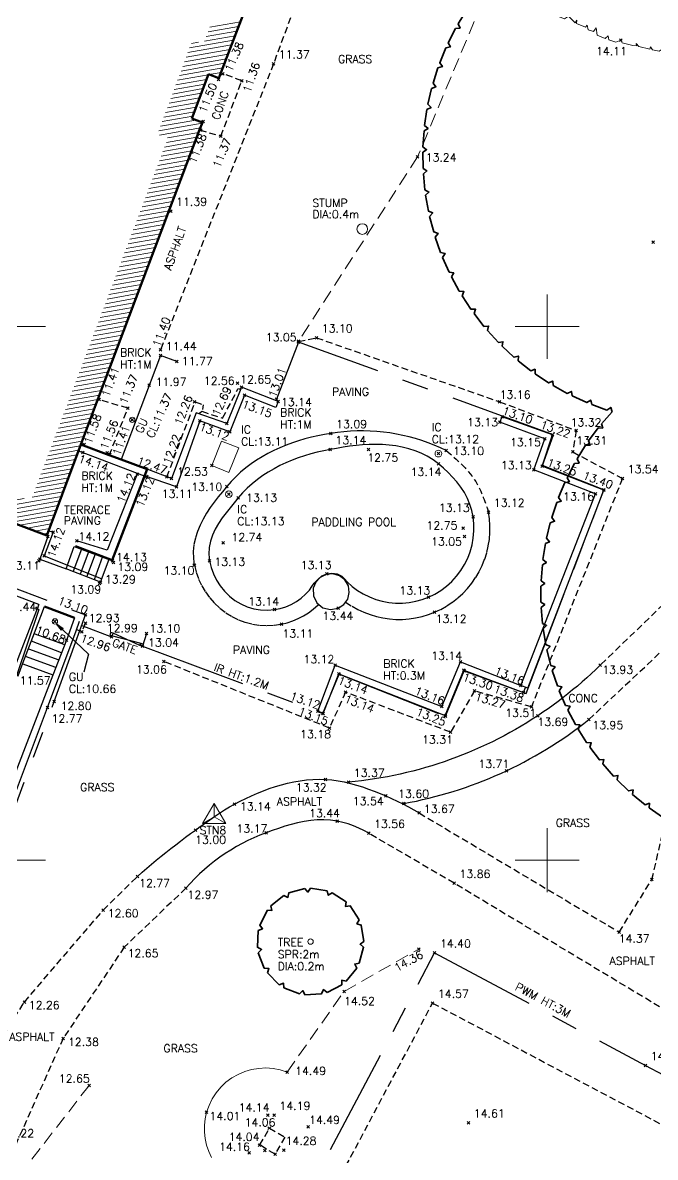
# Model space of a CAD drawing. Extents: x 521064 to 521635, y 174590 to 175241.
# Drawn here: x 521400.35 to 521424.05, y 174768.86 to 174811.39 of the extents above; entities that cross this region are included whole.
import ezdxf
from ezdxf.enums import TextEntityAlignment as Align

# ---------------------------------------------------------------- set-up
doc = ezdxf.new("R2010")
doc.units = 0
doc.header["$PDMODE"] = 3
doc.header["$PDSIZE"] = 0.05
for name, pattern in [('Centre', [7, 4, -1, 1, -1]), ('DASHED', [0.75, 0.5, -0.25]), ('HIDDEN', [0.375, 0.25, -0.125])]:
    doc.linetypes.add(name, pattern=pattern)
doc.layers.get('0').update_dxf_attribs({"linetype": 'CONTINUOUS', "lineweight": 18})
for name, color, linetype, lineweight in [('I031G_SURVEY-GRID', 7, 'CONTINUOUS', 18), ('I042T_SURVEY-STA', 1, 'CONTINUOUS', 13), ('I904G_HATCHING', 62, 'CONTINUOUS', 18), ('I910T_TXT-GEN-S', 7, 'CONTINUOUS', 13), ('I917G_BUILDING', 3, 'CONTINUOUS', 50), ('I923G_SURVEY-POINT', 7, 'CONTINUOUS', 18), ('I923T_SURVEY-LEVEL', 7, 'CONTINUOUS', 13), ('I941G_TREE', 72, 'CONTINUOUS', 18), ('I941G_TREE-VEG', 6, 'CONTINUOUS', 35), ('I941T_TREE-TXT', 82, 'CONTINUOUS', 13), ('I960G_COVER', 1, 'CONTINUOUS', 18), ('I960T_COVER-TXT', 1, 'CONTINUOUS', 13), ('I991G_SLOPE', 21, 'DASHED', 18), ('I995G_VEGETATION', 102, 'CONTINUOUS', 18)]:
    doc.layers.add(name, color=color, linetype=linetype, lineweight=lineweight)
for name, color, linetype in [('I240G_STAIR', 10, 'CONTINUOUS'), ('I280G_BLDG-FRAME', 7, 'HIDDEN'), ('I940G_SURFACE', 200, 'HIDDEN'), ('I971G_FENCE', 5, 'Centre'), ('I972G_WALL', 10, 'CONTINUOUS'), ('I973G_GATE', 20, 'CONTINUOUS')]:
    doc.layers.add(name, color=color, linetype=linetype)
doc.styles.add('MONOTXT', font='simplex.shx')
doc.styles.get("Standard").update_dxf_attribs({"font": 'simplex.shx'})
doc.dimstyles.get("Standard").update_dxf_attribs({"dimtxt": 0.18, "dimasz": 0.18, "dimexe": 0.18, "dimexo": 0.0625, "dimgap": 0.09, "dimtad": 0, "dimtih": 1, "dimtoh": 1, "dimdec": 4, "dimzin": 0, "dimdsep": 46, "dimtxsty": 'Standard', "dimcen": 0.09, "dimadec": 0, "dimazin": 0, "dimtfac": 1, "dimtdec": 4, "dimtofl": 0, "dimtmove": 0, "dimatfit": 3, "dimfxl": 1, "dimtolj": 1, "dimtzin": 0, "dimarcsym": 0})

# ---------------------------------------------------------------- blocks, each defined once
blk = doc.blocks.new('PT_STATION')
at = {"color": 0, "linetype": 'Continuous', "flags": 128}
for points in [[(0, 0.5), (-0.433, -0.25)], [(-0.433, -0.25), (0, 0), (0, 0.5)], [(0.433, -0.25), (0, 0.5)], [(0, 0), (0.433, -0.25)], [(-0.433, -0.25), (0.433, -0.25)]]:
    blk.add_lwpolyline(points, dxfattribs=at)
blk = doc.blocks.new('HER Vegitation')
at = {"color": 0, "linetype": 'ByBlock'}
blk.add_polyline3d([(0, 0, 0), (0.005, 0.0072, 0), (0.0165, 0.0097, 0), (0.0206, 0.0053, 0), (0.0225, 0.0112, 0), (0.0359, 0.0137, 0), (0.0437, 0.0047, 0), (0.044, 0.0119, 0), (0.0525, 0.014, 0), (0.0581, 0.0087, 0), (0.0587, 0.0131, 0), (0.0737, 0.0159, 0), (0.0762, 0.0112, 0), (0.0759, 0.0159, 0), (0.0906, 0.0128, 0), (0.094, 0.0197, 0), (0.1084, 0.0228, 0), (0.1159, 0.0175, 0), (0.1181, 0.0209, 0), (0.1293, 0.0237, 0), (0.134, 0.0206, 0), (0.1337, 0.0247, 0), (0.1518, 0.0287, 0), (0.1584, 0.0259, 0), (0.1559, 0.029, 0), (0.1618, 0.0315, 0), (0.1797, 0.035, 0), (0.1837, 0.0319, 0)], dxfattribs=at)

msp = doc.modelspace()

# ---------------------------------------------------------------- linework, layer by layer
at = {"layer": 'I031G_SURVEY-GRID'}
for p, q in [((521420, 174801.2), (521420, 174798.8)), ((521398.8, 174800), (521401.2, 174800)), ((521418.8, 174800), (521421.2, 174800)), ((521420, 174781.2), (521420, 174778.8)), ((521398.8, 174780), (521401.2, 174780)), ((521418.8, 174780), (521421.2, 174780))]:
    msp.add_line(p, q, dxfattribs=at)
at = {"layer": 'I240G_STAIR'}
for points in [[(521415.927, 174794.859, 13.145), (521415.724, 174795.009, 13.144), (521415.51, 174795.14, 13.144), (521415.286, 174795.253, 13.143), (521415.055, 174795.348, 13.143), (521414.817, 174795.426, 13.143), (521414.575, 174795.487, 13.142), (521414.33, 174795.533, 13.142), (521414.082, 174795.564, 13.141), (521413.833, 174795.582, 13.141), (521413.584, 174795.588, 13.14), (521413.336, 174795.583, 13.14), (521413.088, 174795.568, 13.14), (521412.842, 174795.545, 13.139), (521412.597, 174795.515, 13.139), (521412.354, 174795.479, 13.138), (521412.112, 174795.438, 13.138), (521411.871, 174795.395, 13.137), (521411.628, 174795.346, 13.137), (521411.387, 174795.291, 13.137), (521411.148, 174795.228, 13.137), (521410.91, 174795.158, 13.136), (521410.675, 174795.08, 13.136), (521410.442, 174794.993, 13.136), (521410.214, 174794.897, 13.136), (521409.989, 174794.791, 13.135), (521409.769, 174794.676, 13.135), (521409.554, 174794.551, 13.135), (521409.345, 174794.415, 13.135), (521409.144, 174794.269, 13.134), (521408.951, 174794.113, 13.134), (521408.766, 174793.946, 13.134), (521408.591, 174793.768, 13.134), (521408.427, 174793.581, 13.133), (521408.274, 174793.398, 13.133), (521408.12, 174793.214, 13.133), (521407.969, 174793.026, 13.133), (521407.823, 174792.831, 13.133), (521407.688, 174792.627, 13.133), (521407.566, 174792.414, 13.133), (521407.464, 174792.19, 13.132), (521407.387, 174791.957, 13.132), (521407.339, 174791.716, 13.132), (521407.325, 174791.47, 13.132), (521407.351, 174791.222, 13.132), (521407.411, 174790.972, 13.133), (521407.499, 174790.73, 13.134), (521407.612, 174790.499, 13.135), (521407.751, 174790.281, 13.135), (521407.914, 174790.08, 13.136), (521408.098, 174789.899, 13.137), (521408.303, 174789.741, 13.138), (521408.525, 174789.608, 13.139), (521408.762, 174789.503, 13.14), (521409.01, 174789.428, 13.141), (521409.266, 174789.384, 13.141), (521409.525, 174789.373, 13.142), (521409.784, 174789.394, 13.143), (521410, 174789.438, 13.142), (521410.21, 174789.503, 13.14), (521410.412, 174789.589, 13.139), (521410.605, 174789.695, 13.138), (521410.785, 174789.822, 13.136), (521410.951, 174789.967, 13.135), (521411.1, 174790.129, 13.133), (521411.187, 174790.255, 13.135), (521411.277, 174790.38, 13.137), (521411.41, 174790.527, 13.136), (521411.562, 174790.657, 13.134), (521411.743, 174790.741, 13.132), (521411.938, 174790.765, 13.13), (521412.133, 174790.737, 13.127), (521412.31, 174790.652, 13.125), (521412.413, 174790.548, 13.125), (521412.506, 174790.436, 13.124), (521412.694, 174790.266, 13.125), (521412.897, 174790.114, 13.125), (521413.113, 174789.981, 13.125), (521413.341, 174789.869, 13.125), (521413.577, 174789.778, 13.125), (521413.821, 174789.709, 13.126), (521414.071, 174789.663, 13.126), (521414.323, 174789.64, 13.126), (521414.576, 174789.639, 13.126), (521414.829, 174789.662, 13.126), (521415.078, 174789.707, 13.126), (521415.322, 174789.774, 13.127), (521415.559, 174789.863, 13.127), (521415.797, 174789.978, 13.127), (521416.023, 174790.115, 13.127), (521416.235, 174790.273, 13.127), (521416.431, 174790.45, 13.127), (521416.609, 174790.645, 13.127), (521416.768, 174790.855, 13.127), (521416.906, 174791.08, 13.127), (521417.023, 174791.317, 13.128), (521417.117, 174791.564, 13.128), (521417.188, 174791.818, 13.128), (521417.235, 174792.078, 13.128), (521417.257, 174792.341, 13.128), (521417.256, 174792.604, 13.128), (521417.229, 174792.867, 13.128), (521417.181, 174793.107, 13.13), (521417.108, 174793.34, 13.131), (521417.012, 174793.565, 13.133), (521416.898, 174793.78, 13.135), (521416.765, 174793.985, 13.136), (521416.619, 174794.18, 13.138), (521416.459, 174794.364, 13.14), (521416.29, 174794.538, 13.141), (521416.112, 174794.702, 13.143)], [(521411.24, 174790.197, 13.446), (521411.245, 174789.905, 13.445), (521411.374, 174789.643, 13.444), (521411.602, 174789.461, 13.443), (521411.885, 174789.392, 13.443), (521412.171, 174789.446, 13.442), (521412.382, 174789.584, 13.442), (521412.529, 174789.791, 13.441), (521412.589, 174790.037, 13.441), (521412.553, 174790.287, 13.441), (521412.423, 174790.507, 13.443), (521412.22, 174790.661, 13.444), (521411.974, 174790.729, 13.445), (521411.721, 174790.704, 13.447), (521411.502, 174790.598, 13.446), (521411.334, 174790.422, 13.446)]]:
    msp.add_polyline3d(points, close=True, dxfattribs=at)
for points in [[(521401.297, 174792.134, 14.125), (521400.991, 174791.281, 14.116), (521401.985, 174790.917, 14.116), (521402.278, 174791.762, 14.113), (521403.717, 174791.221, 14.083), (521404.946, 174794.399, 14.098)], [(521402.243, 174790.816, 13.925), (521402.572, 174791.677, 13.925)], [(521402.826, 174791.581, 13.759), (521402.499, 174790.717, 13.754)], [(521402.754, 174790.617, 13.599), (521403.08, 174791.485, 13.6)], [(521403.345, 174791.385, 13.438), (521403.03, 174790.509, 13.44)], [(521403.268, 174790.417, 13.286), (521403.594, 174791.291, 13.268)], [(521403.268, 174790.417, 13.286), (521401.985, 174790.917, 14.116)], [(521401.808, 174787.779, 11.041), (521400.675, 174788.208, 11.045)], [(521401.924, 174788.073, 10.886), (521400.786, 174788.488, 10.897)], [(521400.566, 174787.923, 11.185), (521401.703, 174787.51, 11.186)], [(521400.352, 174787.363, 11.575), (521401.48, 174786.948, 11.573)], [(521401.589, 174787.221, 11.341), (521400.455, 174787.633, 11.341)]]:
    msp.add_polyline3d(points, dxfattribs=at)
at = {"layer": 'I280G_BLDG-FRAME'}
msp.add_polyline3d([(521409.808, 174768.987, 14.052), (521409.229, 174769.323, 14.042), (521409.596, 174769.954, 14.06), (521410.175, 174769.618, 14.07)], close=True, dxfattribs=at)
at = {"layer": 'I904G_HATCHING', "linetype": 'Continuous'}
for p, q in [((521407.296, 174811.051), (521408.442, 174811.253)), ((521407.362, 174811.223), (521408.508, 174811.426)), ((521406.607, 174810.446), (521408.246, 174810.735)), ((521407.165, 174810.705), (521408.311, 174810.907)), ((521407.23, 174810.878), (521408.377, 174811.08)), ((521406.478, 174810.1), (521408.114, 174810.389)), ((521406.542, 174810.273), (521408.18, 174810.562)), ((521406.671, 174810.618), (521406.938, 174810.665)), ((521406.285, 174809.583), (521407.917, 174809.871)), ((521406.349, 174809.755), (521407.983, 174810.043)), ((521406.414, 174809.928), (521408.049, 174810.216)), ((521406.156, 174809.238), (521407.299, 174809.439)), ((521406.221, 174809.41), (521407.852, 174809.698)), ((521407.343, 174809.447), (521407.786, 174809.525)), ((521406.028, 174808.893), (521407.17, 174809.094)), ((521406.092, 174809.065), (521407.234, 174809.267)), ((521407.637, 174809.338), (521407.72, 174809.352)), ((521405.835, 174808.375), (521406.977, 174808.576)), ((521405.899, 174808.548), (521407.042, 174808.749)), ((521405.964, 174808.72), (521407.106, 174808.922)), ((521405.706, 174808.03), (521406.849, 174808.231)), ((521405.771, 174808.203), (521406.913, 174808.404)), ((521405.513, 174807.512), (521406.839, 174807.746)), ((521405.578, 174807.685), (521406.72, 174807.886)), ((521405.642, 174807.857), (521406.784, 174808.059)), ((521405.449, 174807.34), (521407.077, 174807.627)), ((521405.482, 174807.184), (521407.011, 174807.454)), ((521405.67, 174806.734), (521406.816, 174806.936)), ((521405.735, 174806.907), (521406.881, 174807.109)), ((521405.776, 174807.075), (521406.946, 174807.281)), ((521405.54, 174806.389), (521406.685, 174806.591)), ((521405.605, 174806.561), (521406.75, 174806.763)), ((521405.344, 174805.87), (521406.489, 174806.072)), ((521405.409, 174806.043), (521406.554, 174806.245)), ((521405.474, 174806.216), (521406.62, 174806.418)), ((521405.213, 174805.525), (521406.359, 174805.727)), ((521405.279, 174805.698), (521406.424, 174805.9)), ((521405.017, 174805.007), (521406.163, 174805.209)), ((521405.083, 174805.18), (521406.228, 174805.382)), ((521405.148, 174805.352), (521406.293, 174805.554)), ((521404.887, 174804.662), (521406.032, 174804.863)), ((521404.952, 174804.834), (521406.098, 174805.036)), ((521404.691, 174804.143), (521405.836, 174804.345)), ((521404.756, 174804.316), (521405.902, 174804.518)), ((521404.822, 174804.489), (521405.967, 174804.691)), ((521404.561, 174803.798), (521405.706, 174804)), ((521404.626, 174803.971), (521405.771, 174804.173)), ((521404.365, 174803.28), (521405.51, 174803.482)), ((521404.43, 174803.453), (521405.575, 174803.655)), ((521404.495, 174803.625), (521405.641, 174803.827)), ((521404.234, 174802.934), (521405.379, 174803.136)), ((521404.299, 174803.107), (521405.445, 174803.309)), ((521404.104, 174802.589), (521405.249, 174802.791)), ((521404.169, 174802.762), (521405.314, 174802.964)), ((521403.908, 174802.071), (521405.053, 174802.273)), ((521403.973, 174802.244), (521405.118, 174802.446)), ((521404.038, 174802.416), (521405.184, 174802.618)), ((521403.777, 174801.725), (521404.923, 174801.927)), ((521403.842, 174801.898), (521404.988, 174802.1)), ((521403.581, 174801.207), (521404.727, 174801.409)), ((521403.647, 174801.38), (521404.792, 174801.582)), ((521403.712, 174801.553), (521404.857, 174801.755)), ((521403.451, 174800.862), (521404.596, 174801.064)), ((521403.516, 174801.035), (521404.661, 174801.237)), ((521403.255, 174800.344), (521404.4, 174800.546)), ((521403.32, 174800.517), (521404.466, 174800.718)), ((521403.386, 174800.689), (521404.531, 174800.891)), ((521403.124, 174799.998), (521404.27, 174800.2)), ((521403.19, 174800.171), (521404.335, 174800.373)), ((521402.929, 174799.48), (521404.074, 174799.682)), ((521402.994, 174799.653), (521404.139, 174799.855)), ((521403.059, 174799.826), (521404.205, 174800.028)), ((521402.798, 174799.135), (521403.943, 174799.337)), ((521402.863, 174799.308), (521404.009, 174799.51)), ((521402.602, 174798.617), (521403.748, 174798.819)), ((521402.668, 174798.789), (521403.813, 174798.991)), ((521402.733, 174798.962), (521403.878, 174799.164)), ((521402.472, 174798.271), (521403.617, 174798.473)), ((521402.537, 174798.444), (521403.682, 174798.646)), ((521402.276, 174797.753), (521403.421, 174797.955)), ((521402.341, 174797.926), (521403.487, 174798.128)), ((521402.406, 174798.099), (521403.552, 174798.301)), ((521402.145, 174797.408), (521403.291, 174797.61)), ((521402.211, 174797.58), (521403.356, 174797.782)), ((521401.95, 174796.89), (521403.095, 174797.092)), ((521402.015, 174797.062), (521403.16, 174797.264)), ((521402.08, 174797.235), (521403.225, 174797.437)), ((521401.819, 174796.544), (521402.964, 174796.746)), ((521401.884, 174796.717), (521403.03, 174796.919)), ((521401.688, 174796.199), (521402.834, 174796.401)), ((521401.754, 174796.372), (521402.899, 174796.573)), ((521401.493, 174795.681), (521402.638, 174795.883)), ((521401.558, 174795.853), (521402.703, 174796.055)), ((521401.623, 174796.026), (521402.769, 174796.228)), ((521401.362, 174795.335), (521402.51, 174795.538)), ((521401.427, 174795.508), (521402.573, 174795.71)), ((521401.166, 174794.817), (521402.319, 174795.02)), ((521401.232, 174794.99), (521402.383, 174795.193)), ((521401.297, 174795.163), (521402.447, 174795.365)), ((521401.036, 174794.472), (521402.19, 174794.675)), ((521401.101, 174794.644), (521402.255, 174794.848)), ((521400.84, 174793.954), (521401.998, 174794.158)), ((521400.905, 174794.126), (521402.062, 174794.33)), ((521400.97, 174794.299), (521402.126, 174794.503)), ((521400.709, 174793.608), (521401.87, 174793.813)), ((521400.775, 174793.781), (521401.934, 174793.985)), ((521398.482, 174793.215), (521400.411, 174793.556)), ((521398.773, 174793.106), (521401.805, 174793.64)), ((521399.064, 174792.996), (521401.741, 174793.468)), ((521399.355, 174792.886), (521401.677, 174793.295)), ((521399.646, 174792.776), (521401.613, 174793.123)), ((521399.937, 174792.666), (521401.549, 174792.95)), ((521400.227, 174792.556), (521401.484, 174792.778)), ((521400.518, 174792.446), (521401.42, 174792.605)), ((521400.809, 174792.336), (521401.356, 174792.433)), ((521401.1, 174792.226), (521401.292, 174792.26))]:
    msp.add_line(p, q, dxfattribs=at)
at = {"layer": 'I917G_BUILDING'}
for p, q in [((521407.78, 174809.509, 11.38), (521411.332, 174818.857, 11.38)), ((521406.688, 174807.802, 11.5), (521407.307, 174809.461, 11.5)), ((521407.705, 174809.312, 11.5), (521407.307, 174809.461, 11.5)), ((521407.705, 174809.312, 11.5), (521407.78, 174809.509, 11.38)), ((521407.087, 174807.654, 11.5), (521406.688, 174807.802, 11.5)), ((521403.168, 174797.281, 11.41), (521406.981, 174807.373, 11.385)), ((521406.981, 174807.373, 11.385), (521407.087, 174807.654, 11.5)), ((521402.525, 174795.58, 11.58), (521403.168, 174797.281, 11.41)), ((521401.257, 174792.167, 13.1), (521392.26, 174795.566, 13.1)), ((521402.44, 174795.345, 14.14), (521402.525, 174795.58, 11.58)), ((521402.44, 174795.345, 14.14), (521401.257, 174792.167, 13.11)), ((521405.01, 174794.654, 13.122), (521403.703, 174791.25, 13.09)), ((521403.703, 174791.25, 13.09), (521402.331, 174791.767, 13.09))]:
    msp.add_line(p, q, dxfattribs=at)
for points in [[(521403.597, 174795.18, 11.56), (521402.525, 174795.58, 11.58)], [(521404.035, 174795.017, 11.41), (521403.597, 174795.18, 11.41)], [(521405.01, 174794.654, 12.258), (521404.035, 174795.017, 11.97)], [(521401.174, 174789.507, 10.691), (521402.296, 174789.082, 10.67)]]:
    msp.add_polyline3d(points, dxfattribs=at)
at = {"layer": 'I923G_SURVEY-POINT'}
for p in [(521422.764, 174810.739, 14.115), (521409.748, 174809.853, 11.375), (521407.85, 174809.483, 11.379), (521407.684, 174809.262, 11.499), (521408.564, 174809.219, 11.364), (521407.119, 174807.689, 11.5), (521407.023, 174807.361, 11.384), (521407.78, 174807.141, 11.365), (521415.148, 174806.37, 13.239), (521405.902, 174804.333, 11.395), (521423.976, 174803.172, 14.056), (521410.683, 174799.422, 13.052), (521410.684, 174799.448, 13.043), (521410.688, 174799.46, 13.043), (521411.357, 174799.583, 13.097), (521405.514, 174799.134, 11.397), (521405.514, 174798.915, 11.443), (521406.127, 174798.689, 11.775), (521405.089, 174797.804, 11.966), (521408.399, 174797.88, 12.561), (521408.546, 174797.736, 12.651), (521403.221, 174797.265, 11.414), (521406.79, 174797.187, 12.256), (521408.657, 174797.436, 13.149), (521409.856, 174797.28, 13.007), (521409.924, 174797.191, 13.143), (521418.218, 174797.184, 13.159), (521404.289, 174796.942, 11.37), (521418.314, 174796.623, 13.105), (521404.455, 174796.508, 11.371), (521406.993, 174796.474, 13.12), (521408.002, 174796.366, 12.694), (521418.23, 174796.417, 13.128), (521408.115, 174796.064, 13.116), (521411.896, 174795.999, 13.089), (521419.912, 174795.792, 13.146), (521420.204, 174795.941, 13.224), (521421.091, 174796.104, 13.317), (521402.66, 174795.582, 11.579), (521411.871, 174795.395, 13.137), (521413.313, 174795.392, 12.746), (521416.223, 174795.357, 13.096), (521402.603, 174795.286, 14.138), (521403.518, 174795.275, 11.558), (521403.61, 174795.212, 11.406), (521415.924, 174795.24, 13.122), (521420.961, 174795.305, 13.305), (521407.435, 174794.792, 13.114), (521415.927, 174794.859, 13.145), (521419.508, 174794.631, 13.13), (521419.815, 174794.768, 13.252), (521404.645, 174794.465, 14.117), (521405.003, 174794.383, 13.116), (521405.751, 174794.367, 12.472), (521405.932, 174794.31, 12.525), (521422.821, 174794.309, 13.538), (521406.112, 174793.999, 13.108), (521407.995, 174794.008, 13.103), (521408.074, 174793.72, 13.128), (521421.814, 174793.736, 13.161), (521422.126, 174793.877, 13.402), (521422.127, 174793.878, 13.402), (521408.427, 174793.581, 13.133), (521417.229, 174792.867, 13.128), (521417.802, 174793.051, 13.124), (521416.857, 174792.444, 12.754), (521401.297, 174792.134, 14.125), (521401.49, 174792.297, 14.106), (521402.376, 174791.978, 14.117), (521416.908, 174792.135, 13.048), (521407.859, 174791.896, 12.744), (521400.956, 174791.223, 13.108), (521400.991, 174791.281, 14.116), (521401.152, 174791.405, 14.121), (521403.717, 174791.221, 14.125), (521403.755, 174791.16, 13.093), (521407.351, 174791.222, 13.132), (521406.782, 174791.056, 13.095), (521411.743, 174790.741, 13.132), (521403.228, 174790.368, 13.086), (521403.268, 174790.417, 13.286), (521415.559, 174789.863, 13.127), (521400.899, 174789.442, 11.439), (521409.784, 174789.394, 13.143), (521412.171, 174789.446, 13.442), (521402.706, 174789.195, 13.095), (521415.784, 174789.296, 13.116), (521401.561, 174788.95, 10.659), (521402.57, 174788.56, 12.96), (521402.706, 174788.887, 12.933), (521410.044, 174788.846, 13.111), (521401.994, 174788.249, 10.683), (521403.68, 174788.375, 12.989), (521404.987, 174788.503, 13.097), (521404.842, 174788.027, 13.043), (521405.639, 174787.45, 13.061), (521412.057, 174787.31, 13.119), (521416.757, 174787.436, 13.136), (521421.989, 174787.312, 13.933), (521412.2, 174786.985, 13.137), (521412.211, 174786.973, 13.137), (521416.884, 174787.126, 13.305), (521416.891, 174787.102, 13.322), (521419.017, 174786.548, 13.157), (521412.446, 174786.303, 13.143), (521417.279, 174786.348, 13.274), (521419.114, 174786.281, 13.383), (521401.279, 174785.725, 12.769), (521401.529, 174785.953, 12.8), (521411.404, 174785.588, 13.122), (521416.051, 174785.756, 13.156), (521419.413, 174785.749, 13.505), (521411.591, 174785.498, 13.147), (521411.607, 174785.498, 13.125), (521416.179, 174785.427, 13.247), (521416.187, 174785.405, 13.285), (521419.649, 174785.416, 13.689), (521421.563, 174785.273, 13.951), (521411.844, 174784.955, 13.185), (521416.377, 174784.798, 13.307), (521411.697, 174783.03, 13.322), (521418.479, 174783.356, 13.714), (521412.559, 174782.926, 13.375), (521413.96, 174782.41, 13.539), (521408.29, 174782.106, 13.135), (521414.636, 174782.126, 13.6), (521415.203, 174781.773, 13.666), (521412.136, 174781.466, 13.438), (521406.828, 174781.132, 13.002), (521409.472, 174781.027, 13.168), (521413.316, 174781.013, 13.556), (521404.655, 174779.394, 12.77), (521423.928, 174779.276, 14.401), (521406.468, 174778.95, 12.966), (521416.517, 174779.138, 13.859), (521403.363, 174778.127, 12.595), (521422.698, 174777.307, 14.368), (521404.154, 174776.739, 12.648), (521415.191, 174776.672, 14.357), (521415.785, 174776.525, 14.402), (521412.393, 174775.083, 14.519), (521400.416, 174774.685, 12.262), (521415.708, 174774.645, 14.568), (521401.865, 174773.321, 12.378), (521410.258, 174772.057, 14.488), (521423.68, 174772.308, 14.525), (521402.842, 174771.558, 12.65), (521407.243, 174770.557, 14.012), (521409.531, 174770.447, 14.137), (521409.775, 174770.443, 14.19), (521409.592, 174769.956, 14.06), (521411.047, 174770.006, 14.487), (521417.056, 174770.157, 14.605), (521408.832, 174769.032, 14.161), (521409.229, 174769.323, 14.042), (521409.423, 174769.116, 14.052), (521409.808, 174768.987, 14.052), (521410.133, 174769.133, 14.278)]:
    msp.add_point(p, dxfattribs=at)
at = {"layer": 'I940G_SURFACE'}
for points in [[(521412.842, 174818.269, 11.376), (521409.748, 174809.853, 11.375), (521405.514, 174799.134, 11.397)], [(521406.981, 174807.373, 11.385), (521407.78, 174807.141, 11.365), (521408.564, 174809.219, 11.364), (521407.78, 174809.509, 11.381)], [(521410.684, 174799.448, 13.043), (521411.357, 174799.583, 13.097), (521418.218, 174797.184, 13.159), (521421.091, 174796.104, 13.317), (521420.961, 174795.305, 13.305), (521422.821, 174794.309, 13.538), (521419.413, 174785.749, 13.505), (521417.279, 174786.348, 13.274), (521416.377, 174784.798, 13.307), (521412.446, 174786.303, 13.143), (521411.844, 174784.955, 13.185), (521405.639, 174787.45, 13.061)], [(521406.976, 174796.761, 12.651), (521407.057, 174796.829, 12.612), (521407.842, 174796.57, 12.637), (521408.428, 174797.682, 12.644), (521408.497, 174797.662, 12.647)], [(521403.597, 174795.18, 11.407), (521404.289, 174796.942, 11.37), (521403.168, 174797.281, 11.416)], [(521405.751, 174794.367, 12.472), (521406.815, 174797.186, 12.526), (521407.11, 174797.071, 12.549), (521407.089, 174796.891, 12.567)], [(521416.223, 174795.357, 13.096), (521415.999, 174795.462, 13.095), (521415.773, 174795.56, 13.095), (521415.542, 174795.649, 13.094), (521415.309, 174795.731, 13.094), (521415.074, 174795.804, 13.094), (521414.835, 174795.869, 13.093), (521414.595, 174795.926, 13.093), (521414.353, 174795.975, 13.093), (521414.11, 174796.016, 13.092), (521413.865, 174796.048, 13.092), (521413.619, 174796.071, 13.092), (521413.373, 174796.086, 13.091), (521413.126, 174796.093, 13.091), (521412.879, 174796.091, 13.09), (521412.632, 174796.081, 13.09), (521412.386, 174796.062, 13.09), (521412.141, 174796.035, 13.089), (521411.896, 174795.999, 13.089), (521411.653, 174795.956, 13.09), (521411.41, 174795.908, 13.09), (521411.168, 174795.852, 13.091), (521410.928, 174795.79, 13.092), (521410.69, 174795.72, 13.093), (521410.454, 174795.643, 13.093), (521410.221, 174795.557, 13.094), (521409.99, 174795.463, 13.095), (521409.764, 174795.36, 13.096), (521409.541, 174795.248, 13.096), (521409.324, 174795.127, 13.097), (521409.112, 174794.996, 13.098), (521408.906, 174794.856, 13.099), (521408.707, 174794.706, 13.099), (521408.516, 174794.546, 13.1), (521408.333, 174794.376, 13.101), (521408.159, 174794.197, 13.102), (521407.995, 174794.008, 13.103), (521407.837, 174793.815, 13.102), (521407.681, 174793.62, 13.101), (521407.527, 174793.421, 13.101), (521407.379, 174793.216, 13.1), (521407.239, 174793.004, 13.1), (521407.111, 174792.784, 13.099), (521406.996, 174792.555, 13.099), (521406.898, 174792.319, 13.098), (521406.821, 174792.074, 13.097), (521406.768, 174791.824, 13.097), (521406.742, 174791.569, 13.096), (521406.746, 174791.312, 13.096), (521406.782, 174791.056, 13.095), (521406.851, 174790.792, 13.096), (521406.943, 174790.536, 13.097), (521407.06, 174790.289, 13.098), (521407.199, 174790.055, 13.099), (521407.36, 174789.834, 13.1), (521407.541, 174789.63, 13.101), (521407.741, 174789.445, 13.102), (521407.958, 174789.279, 13.103), (521408.191, 174789.135, 13.104), (521408.436, 174789.015, 13.105), (521408.692, 174788.92, 13.106), (521408.957, 174788.851, 13.107), (521409.227, 174788.808, 13.108), (521409.5, 174788.793, 13.109), (521409.774, 174788.806, 13.11), (521410.044, 174788.846, 13.111), (521410.26, 174788.899, 13.113), (521410.47, 174788.969, 13.116), (521410.674, 174789.055, 13.118), (521410.871, 174789.158, 13.121), (521411.058, 174789.276, 13.123), (521411.236, 174789.409, 13.126), (521411.441, 174789.589, 13.129)], [(521412.449, 174789.678, 13.129), (521412.693, 174789.517, 13.128), (521412.91, 174789.397, 13.127), (521413.134, 174789.293, 13.126), (521413.365, 174789.205, 13.125), (521413.602, 174789.134, 13.124), (521413.844, 174789.081, 13.123), (521414.089, 174789.046, 13.122), (521414.336, 174789.028, 13.121), (521414.583, 174789.028, 13.12), (521414.83, 174789.046, 13.119), (521415.074, 174789.083, 13.118), (521415.316, 174789.136, 13.118), (521415.553, 174789.208, 13.117), (521415.784, 174789.296, 13.116), (521416.015, 174789.404, 13.116), (521416.238, 174789.53, 13.117), (521416.451, 174789.672, 13.117), (521416.652, 174789.83, 13.117), (521416.842, 174790.002, 13.118), (521417.017, 174790.188, 13.118), (521417.178, 174790.387, 13.119), (521417.324, 174790.597, 13.119), (521417.454, 174790.818, 13.12), (521417.566, 174791.048, 13.12), (521417.661, 174791.285, 13.121), (521417.738, 174791.529, 13.121), (521417.796, 174791.779, 13.122), (521417.836, 174792.031, 13.122), (521417.856, 174792.286, 13.122), (521417.857, 174792.542, 13.123), (521417.839, 174792.797, 13.123), (521417.802, 174793.051, 13.124)], [(521426.789, 174791.937, 14.161), (521421.989, 174787.312, 13.933), (521421.822, 174787.151, 13.914), (521421.653, 174786.991, 13.896), (521421.482, 174786.835, 13.877), (521421.309, 174786.681, 13.858), (521421.133, 174786.529, 13.839), (521420.955, 174786.381, 13.82), (521420.775, 174786.234, 13.802), (521420.592, 174786.091, 13.783), (521420.408, 174785.951, 13.764), (521420.221, 174785.813, 13.745), (521420.033, 174785.678, 13.727), (521419.842, 174785.546, 13.708), (521419.649, 174785.416, 13.689), (521419.444, 174785.283, 13.679), (521419.236, 174785.153, 13.669), (521419.027, 174785.026, 13.659), (521418.815, 174784.903, 13.648), (521418.602, 174784.783, 13.638), (521418.387, 174784.666, 13.628), (521418.169, 174784.553, 13.618), (521417.951, 174784.443, 13.608), (521417.73, 174784.337, 13.598), (521417.508, 174784.234, 13.588), (521417.284, 174784.135, 13.578), (521417.058, 174784.04, 13.567), (521416.831, 174783.948, 13.557), (521416.603, 174783.859, 13.547), (521416.373, 174783.774, 13.537), (521416.142, 174783.693, 13.527), (521415.91, 174783.616, 13.517), (521415.677, 174783.542, 13.507), (521415.442, 174783.472, 13.496), (521415.206, 174783.405, 13.486), (521414.97, 174783.343, 13.476), (521414.732, 174783.284, 13.466), (521414.493, 174783.229, 13.456), (521414.254, 174783.178, 13.446), (521414.014, 174783.13, 13.436), (521413.773, 174783.086, 13.426), (521413.531, 174783.047, 13.415), (521413.289, 174783.01, 13.405), (521413.046, 174782.978, 13.395), (521412.803, 174782.95, 13.385), (521412.559, 174782.926, 13.375)], [(521414.636, 174782.126, 13.6), (521414.87, 174782.171, 13.607), (521415.103, 174782.219, 13.613), (521415.336, 174782.27, 13.62), (521415.567, 174782.325, 13.627), (521415.798, 174782.384, 13.633), (521416.028, 174782.446, 13.64), (521416.257, 174782.512, 13.647), (521416.484, 174782.581, 13.654), (521416.711, 174782.653, 13.66), (521416.937, 174782.729, 13.667), (521417.161, 174782.809, 13.674), (521417.384, 174782.891, 13.68), (521417.606, 174782.978, 13.687), (521417.826, 174783.067, 13.694), (521418.046, 174783.16, 13.701), (521418.263, 174783.256, 13.707), (521418.479, 174783.356, 13.714), (521418.698, 174783.461, 13.73), (521418.915, 174783.569, 13.746), (521419.131, 174783.681, 13.761), (521419.344, 174783.796, 13.777), (521419.556, 174783.914, 13.793), (521419.766, 174784.036, 13.809), (521419.974, 174784.161, 13.825), (521420.18, 174784.289, 13.84), (521420.384, 174784.42, 13.856), (521420.586, 174784.554, 13.872), (521420.786, 174784.692, 13.888), (521420.984, 174784.833, 13.903), (521421.179, 174784.976, 13.919), (521421.372, 174785.123, 13.935), (521421.563, 174785.273, 13.951), (521426.28, 174789.709, 14.224)], [(521402.706, 174788.887, 12.933), (521402.57, 174788.56, 12.96), (521402.352, 174788.644, 12.907)], [(521403.363, 174778.127, 12.595), (521404.655, 174779.394, 12.77), (521404.829, 174779.548, 12.789), (521405.004, 174779.7, 12.808), (521405.18, 174779.85, 12.828), (521405.358, 174779.999, 12.847), (521405.538, 174780.147, 12.866), (521405.718, 174780.292, 12.886), (521405.9, 174780.436, 12.905), (521406.083, 174780.579, 12.924), (521406.267, 174780.72, 12.944), (521406.453, 174780.859, 12.963), (521406.64, 174780.996, 12.982), (521406.828, 174781.132, 13.002), (521407.006, 174781.261, 13.018), (521407.184, 174781.39, 13.035), (521407.362, 174781.518, 13.052), (521407.542, 174781.645, 13.068), (521407.724, 174781.768, 13.085), (521407.908, 174781.887, 13.102), (521408.097, 174782, 13.118), (521408.29, 174782.106, 13.135), (521408.501, 174782.214, 13.148), (521408.714, 174782.318, 13.16), (521408.93, 174782.419, 13.173), (521409.148, 174782.514, 13.185), (521409.368, 174782.603, 13.197), (521409.591, 174782.687, 13.21), (521409.817, 174782.763, 13.222), (521410.046, 174782.831, 13.235), (521410.276, 174782.891, 13.247), (521410.509, 174782.942, 13.26), (521410.745, 174782.982, 13.272), (521410.981, 174783.012, 13.285), (521411.219, 174783.031, 13.297), (521411.458, 174783.037, 13.31), (521411.697, 174783.03, 13.322), (521411.933, 174783.01, 13.344), (521412.166, 174782.977, 13.366), (521412.398, 174782.934, 13.387), (521412.628, 174782.88, 13.409), (521412.855, 174782.817, 13.431), (521413.08, 174782.746, 13.453), (521413.303, 174782.669, 13.474), (521413.524, 174782.586, 13.496), (521413.743, 174782.5, 13.518), (521413.96, 174782.41, 13.539), (521414.174, 174782.317, 13.561), (521414.385, 174782.219, 13.582), (521414.594, 174782.115, 13.603), (521414.8, 174782.007, 13.624), (521415.003, 174781.892, 13.645), (521415.203, 174781.773, 13.666), (521422.698, 174777.307, 14.368), (521423.928, 174779.276, 14.401), (521425.564, 174786.342, 14.326)], [(521424.537, 174774.308, 14.596), (521416.517, 174779.138, 13.859), (521413.316, 174781.013, 13.556), (521413.131, 174781.115, 13.536), (521412.94, 174781.207, 13.516), (521412.745, 174781.289, 13.497), (521412.545, 174781.359, 13.477), (521412.342, 174781.418, 13.458), (521412.136, 174781.466, 13.438), (521411.888, 174781.504, 13.414), (521411.639, 174781.52, 13.389), (521411.39, 174781.515, 13.365), (521411.142, 174781.493, 13.34), (521410.896, 174781.455, 13.315), (521410.652, 174781.404, 13.291), (521410.411, 174781.342, 13.266), (521410.173, 174781.271, 13.242), (521409.937, 174781.193, 13.217), (521409.704, 174781.111, 13.192), (521409.472, 174781.027, 13.168), (521409.242, 174780.939, 13.154), (521409.015, 174780.843, 13.141), (521408.792, 174780.739, 13.127), (521408.573, 174780.628, 13.114), (521408.357, 174780.509, 13.1), (521408.146, 174780.383, 13.087), (521407.939, 174780.25, 13.073), (521407.736, 174780.11, 13.06), (521407.538, 174779.963, 13.047), (521407.346, 174779.81, 13.033), (521407.159, 174779.65, 13.02), (521406.977, 174779.484, 13.006), (521406.801, 174779.312, 12.993), (521406.631, 174779.133, 12.979), (521406.468, 174778.95, 12.966), (521404.154, 174776.739, 12.648)], [(521396.656, 174773.386, 12.059), (521398.393, 174772.687, 12.066), (521398.791, 174772.561, 12.089), (521399.127, 174772.692, 12.119), (521399.242, 174772.821, 12.133), (521400.416, 174774.685, 12.262), (521403.363, 174778.127, 12.595)], [(521404.154, 174776.739, 12.648), (521401.865, 174773.321, 12.378), (521399.911, 174768.939, 12.291), (521393.101, 174771.471, 12.101), (521385.692, 174774.273, 12.061), (521386.815, 174777.171, 12.054)], [(521423.953, 174659.132, 15.025), (521396.765, 174673.552, 14.884), (521369.735, 174687.919, 14.814), (521377.616, 174702.759, 14.769), (521383.864, 174714.576, 14.739), (521393.082, 174731.956, 14.683), (521402.219, 174749.18, 14.639), (521411.054, 174765.89, 14.584), (521415.708, 174774.645, 14.568), (521442.819, 174760.27, 14.654), (521469.976, 174745.87, 14.741), (521460.628, 174728.363, 14.807), (521451.785, 174711.587, 14.822), (521443.124, 174695.229, 14.881), (521434.393, 174678.824, 14.953)]]:
    msp.add_polyline3d(points, dxfattribs=at)
msp.add_spline([(521416.223, 174795.357, 13.096), (521417.282, 174794.26, 13.11), (521417.802, 174793.051, 13.124)], degree=3, dxfattribs=at)
at = {"layer": 'I941G_TREE'}
for centre, radius in [((521413.076, 174803.66), 0.2), ((521411.136, 174776.95), 0.1)]:
    msp.add_circle(centre, radius, dxfattribs=at)
at = {"layer": 'I941G_TREE-VEG'}
for points in [[(521416.981, 174811.866), (521416.664, 174811.35), (521416.737, 174811.194), (521416.566, 174811.174)], [(521416.566, 174811.174), (521416.292, 174810.634), (521416.377, 174810.485), (521416.208, 174810.451)], [(521416.208, 174810.451), (521415.978, 174809.891), (521416.075, 174809.748), (521415.909, 174809.701)], [(521415.909, 174809.701), (521415.726, 174809.124), (521415.834, 174808.99), (521415.672, 174808.93)], [(521415.672, 174808.93), (521415.536, 174808.34), (521415.654, 174808.215), (521415.498, 174808.142)], [(521415.498, 174808.142), (521415.41, 174807.543), (521415.538, 174807.428), (521415.389, 174807.342)], [(521415.389, 174807.342), (521415.349, 174806.739), (521415.486, 174806.634), (521415.343, 174806.537)], [(521415.343, 174806.537), (521415.352, 174805.932), (521415.497, 174805.839), (521415.363, 174805.73)], [(521415.363, 174805.73), (521415.421, 174805.128), (521415.573, 174805.047), (521415.448, 174804.928)], [(521415.448, 174804.928), (521415.555, 174804.332), (521415.712, 174804.263), (521415.598, 174804.135)], [(521415.598, 174804.135), (521415.752, 174803.549), (521415.915, 174803.494), (521415.811, 174803.356)], [(521415.811, 174803.356), (521416.011, 174802.785), (521416.178, 174802.743), (521416.086, 174802.598)], [(521416.086, 174802.598), (521416.331, 174802.045), (521416.501, 174802.016), (521416.421, 174801.864)], [(521416.421, 174801.864), (521416.71, 174801.332), (521416.882, 174801.317), (521416.814, 174801.159)], [(521416.814, 174801.159), (521417.146, 174800.653), (521417.318, 174800.652), (521417.263, 174800.489)], [(521417.263, 174800.489), (521417.634, 174800.011), (521417.806, 174800.023), (521417.764, 174799.856)], [(521417.764, 174799.856), (521418.173, 174799.41), (521418.343, 174799.437), (521418.315, 174799.267)], [(521418.315, 174799.267), (521418.758, 174798.855), (521418.926, 174798.895), (521418.911, 174798.723)], [(521418.911, 174798.723), (521419.387, 174798.348), (521419.55, 174798.402), (521419.55, 174798.23)], [(521419.55, 174798.23), (521420.054, 174797.894), (521420.212, 174797.961), (521420.226, 174797.789)], [(521420.226, 174797.789), (521420.755, 174797.495), (521420.908, 174797.575), (521420.935, 174797.405)], [(521420.935, 174797.405), (521421.486, 174797.154), (521421.632, 174797.246), (521421.673, 174797.079)], [(521421.673, 174797.079), (521422.243, 174796.874), (521422.381, 174796.976), (521422.435, 174796.813)], [(521422.435, 174796.813), (521422.04, 174796.36), (521422.086, 174796.195), (521421.914, 174796.204)], [(521421.914, 174796.204), (521421.556, 174795.721), (521421.615, 174795.56), (521421.443, 174795.556)], [(521421.443, 174795.556), (521421.125, 174795.046), (521421.197, 174794.889), (521421.026, 174794.871)], [(521421.026, 174794.871), (521420.749, 174794.338), (521420.833, 174794.188), (521420.665, 174794.156)], [(521420.665, 174794.156), (521420.432, 174793.602), (521420.527, 174793.459), (521420.362, 174793.414)], [(521420.362, 174793.414), (521420.174, 174792.843), (521420.281, 174792.708), (521420.119, 174792.65)], [(521420.119, 174792.65), (521419.978, 174792.066), (521420.095, 174791.94), (521419.939, 174791.869)], [(521419.939, 174791.869), (521419.845, 174791.275), (521419.972, 174791.159), (521419.822, 174791.076)], [(521419.822, 174791.076), (521419.775, 174790.477), (521419.911, 174790.372), (521419.768, 174790.277)], [(521419.768, 174790.277), (521419.77, 174789.675), (521419.914, 174789.581), (521419.779, 174789.475)], [(521419.779, 174789.475), (521419.829, 174788.876), (521419.98, 174788.794), (521419.854, 174788.677)], [(521419.854, 174788.677), (521419.952, 174788.084), (521420.109, 174788.014), (521419.992, 174787.888)], [(521419.992, 174787.888), (521420.138, 174787.304), (521420.3, 174787.247), (521420.194, 174787.112)], [(521420.194, 174787.112), (521420.385, 174786.542), (521420.551, 174786.498), (521420.457, 174786.355)], [(521420.457, 174786.355), (521420.693, 174785.802), (521420.862, 174785.772), (521420.779, 174785.621)], [(521420.779, 174785.621), (521421.059, 174785.089), (521421.23, 174785.072), (521421.159, 174784.916)], [(521421.159, 174784.916), (521421.481, 174784.408), (521421.653, 174784.405), (521421.595, 174784.243)], [(521421.595, 174784.243), (521421.956, 174783.762), (521422.128, 174783.773), (521422.083, 174783.607)], [(521422.083, 174783.607), (521422.482, 174783.157), (521422.652, 174783.181), (521422.621, 174783.013)], [(521422.621, 174783.013), (521423.054, 174782.596), (521423.222, 174782.634), (521423.204, 174782.463)], [(521423.204, 174782.463), (521423.669, 174782.082), (521423.833, 174782.133), (521423.829, 174781.962)], [(521423.829, 174781.962), (521424.324, 174781.62), (521424.483, 174781.684), (521424.493, 174781.512)], [(521410.927, 174778.939), (521410.322, 174778.777), (521410.291, 174778.607), (521410.136, 174778.682)], [(521411.754, 174778.852), (521411.136, 174778.95), (521411.038, 174778.807), (521410.927, 174778.939)], [(521412.474, 174778.436), (521411.949, 174778.777), (521411.802, 174778.686), (521411.754, 174778.852)], [(521410.136, 174778.682), (521409.649, 174778.288), (521409.69, 174778.12), (521409.518, 174778.125)], [(521412.963, 174777.763), (521412.622, 174778.288), (521412.451, 174778.265), (521412.474, 174778.436)], [(521409.518, 174778.125), (521409.233, 174777.568), (521409.339, 174777.431), (521409.179, 174777.365)], [(521413.136, 174776.95), (521413.038, 174777.568), (521412.872, 174777.616), (521412.963, 174777.763)], [(521409.179, 174777.365), (521409.147, 174776.74), (521409.299, 174776.659), (521409.179, 174776.534)], [(521412.963, 174776.136), (521413.125, 174776.74), (521412.993, 174776.852), (521413.136, 174776.95)], [(521409.179, 174776.534), (521409.404, 174775.95), (521409.576, 174775.936), (521409.518, 174775.774)], [(521412.474, 174775.463), (521412.868, 174775.95), (521412.793, 174776.105), (521412.963, 174776.136)], [(521409.518, 174775.774), (521409.96, 174775.331), (521410.123, 174775.39), (521410.136, 174775.217)], [(521411.754, 174775.047), (521412.311, 174775.331), (521412.306, 174775.504), (521412.474, 174775.463)], [(521410.136, 174775.217), (521410.72, 174774.993), (521410.845, 174775.112), (521410.927, 174774.96)], [(521410.927, 174774.96), (521411.551, 174774.993), (521411.617, 174775.153), (521411.754, 174775.047)]]:
    msp.add_lwpolyline(points, dxfattribs=at)
at = {"layer": 'I960G_COVER'}
msp.add_polyline3d([(521407.435, 174794.792, 13.114), (521407.799, 174795.708, 13.103), (521408.444, 174795.452, 13.119), (521408.08, 174794.536, 13.129)], close=True, dxfattribs=at)
for centre, radius in [((521404.455, 174796.508, 11.371), 0.1), ((521415.924, 174795.24, 13.122), 0.125), ((521408.074, 174793.72, 13.128), 0.125), ((521401.561, 174788.95, 10.659), 0.1)]:
    msp.add_circle(centre, radius, dxfattribs=at)
at = {"layer": 'I971G_FENCE'}
for points in [[(521404.987, 174788.503, 13.097), (521404.842, 174788.027, 13.043), (521411.591, 174785.498, 13.147), (521412.211, 174786.973, 13.137), (521416.187, 174785.405, 13.285), (521416.891, 174787.102, 13.322), (521419.218, 174786.244, 13.422), (521422.127, 174793.878, 13.402), (521419.832, 174794.793, 13.249), (521420.233, 174795.951, 13.241), (521410.683, 174799.422, 13.052), (521409.856, 174797.28, 13.007)], [(521404.645, 174794.465, 14.117), (521403.51, 174791.617, 14.117), (521402.376, 174791.978, 14.117)], [(521391.57, 174793.431, 13.098), (521397.516, 174791.158, 13.086), (521402.706, 174789.195, 13.095)], [(521401.332, 174792.349, 14.126), (521401.49, 174792.297, 14.106), (521401.152, 174791.405, 14.121), (521403.29, 174790.554, 13.286)], [(521396.832, 174773.417, 12.005), (521399.005, 174779.18, 12.326), (521401.529, 174785.953, 12.8), (521402.706, 174789.195, 13.095)], [(521400.129, 174786.924, 11.569), (521400.966, 174789.406, 11.572)], [(521402.569, 174788.794, 13.058), (521403.68, 174788.375, 12.989)], [(521408.617, 174762.973, 14.596), (521415.785, 174776.525, 14.402)], [(521415.785, 174776.525, 14.402), (521423.68, 174772.308, 14.525), (521431.642, 174768.081, 14.877), (521439.575, 174763.863, 14.637)]]:
    msp.add_polyline3d(points, dxfattribs=at)
at = {"layer": 'I972G_WALL'}
for p, q in [((521408.546, 174797.736, 12.651), (521408.002, 174796.366, 12.694)), ((521409.924, 174797.191, 13.143), (521408.546, 174797.736, 12.651)), ((521408.657, 174797.436, 13.149), (521408.115, 174796.064, 13.116)), ((521409.83, 174796.966, 13.141), (521408.657, 174797.436, 13.149)), ((521409.924, 174797.191, 13.143), (521409.83, 174796.966, 13.141)), ((521406.851, 174796.776, 12.547), (521405.932, 174794.31, 12.525)), ((521408.002, 174796.366, 12.694), (521406.851, 174796.776, 12.547)), ((521406.993, 174796.474, 13.12), (521406.112, 174793.999, 13.108)), ((521408.115, 174796.064, 13.116), (521406.993, 174796.474, 13.12)), ((521418.23, 174796.417, 13.128), (521418.314, 174796.623, 13.105)), ((521419.912, 174795.792, 13.146), (521418.23, 174796.417, 13.128)), ((521420.204, 174795.941, 13.224), (521418.314, 174796.623, 13.105)), ((521419.815, 174794.768, 13.252), (521420.204, 174795.941, 13.224)), ((521419.508, 174794.631, 13.13), (521419.912, 174795.792, 13.146)), ((521421.814, 174793.736, 13.161), (521419.508, 174794.631, 13.13)), ((521422.126, 174793.877, 13.402), (521419.815, 174794.768, 13.252)), ((521406.112, 174793.999, 13.108), (521404.917, 174794.413, 13.117)), ((521419.017, 174786.548, 13.157), (521421.814, 174793.736, 13.161)), ((521419.273, 174786.449, 13.389), (521422.126, 174793.877, 13.402)), ((521400.956, 174789.59, 11.439), (521393.798, 174792.292)), ((521411.404, 174785.588, 13.122), (521412.057, 174787.31, 13.119)), ((521412.057, 174787.31, 13.119), (521416.051, 174785.756, 13.156)), ((521416.051, 174785.756, 13.156), (521416.757, 174787.436, 13.136)), ((521416.757, 174787.436, 13.136), (521419.017, 174786.548, 13.157)), ((521412.2, 174786.985, 13.137), (521416.179, 174785.427, 13.247)), ((521416.179, 174785.427, 13.247), (521416.884, 174787.126, 13.305)), ((521416.884, 174787.126, 13.305), (521419.114, 174786.281, 13.383)), ((521419.114, 174786.281, 13.383), (521419.194, 174786.479, 13.159)), ((521411.607, 174785.498, 13.125), (521411.404, 174785.588, 13.122))]:
    msp.add_line(p, q, dxfattribs=at)
for points in [[(521406.127, 174798.689, 11.775), (521405.514, 174798.915, 11.443), (521404.035, 174795.017, 11.417)], [(521402.441, 174795.348, 14.141), (521404.907, 174794.404, 14.101)], [(521405.932, 174794.31, 12.53), (521405.01, 174794.654, 12.258)], [(521400.956, 174789.59, 11.439), (521399.952, 174787, 11.436), (521400.184, 174786.913, 11.572), (521400.36, 174787.384, 11.571), (521400.797, 174788.525, 10.704), (521401.174, 174789.507, 10.691)], [(521402.296, 174789.082, 10.67), (521401.994, 174788.249, 10.683), (521401.475, 174786.932, 11.572), (521399.972, 174782.998, 11.525), (521397.626, 174776.692, 11.473), (521396.51, 174773.722, 11.449)], [(521396.649, 174773.435, 12.029), (521398.872, 174779.327, 12.315), (521401.279, 174785.725, 12.769), (521402.351, 174788.593, 12.906), (521402.479, 174788.955, 13.052)], [(521411.607, 174785.498, 13.125), (521412.2, 174786.985, 13.137)], [(521419.273, 174786.449, 13.389), (521419.017, 174786.548, 13.157)]]:
    msp.add_polyline3d(points, dxfattribs=at)
at = {"layer": 'I973G_GATE', "elevation": 13.031}
msp.add_lwpolyline([(521403.714, 174788.411), (521403.747, 174788.505), (521403.653, 174788.539), (521403.62, 174788.444), (521403.714, 174788.411), (521404.773, 174788.141), (521404.867, 174788.108), (521404.834, 174788.013), (521404.739, 174788.047), (521404.773, 174788.141), (521404.739, 174788.047), (521403.747, 174788.505)], dxfattribs=at)
at = {"layer": 'I991G_SLOPE'}
for points in [[(521417.846, 174812.818, 13.365), (521415.148, 174806.37, 13.239), (521410.688, 174799.46, 13.043)], [(521407.429, 174768.854, 14.267), (521407.322, 174769.081, 14.23), (521407.241, 174769.319, 14.194), (521407.187, 174769.563, 14.157), (521407.16, 174769.812, 14.121), (521407.16, 174770.063, 14.085), (521407.188, 174770.312, 14.048), (521407.243, 174770.557, 14.012), (521407.333, 174770.812, 14.046), (521407.452, 174771.055, 14.08), (521407.598, 174771.282, 14.114), (521407.771, 174771.49, 14.148), (521407.968, 174771.677, 14.182), (521408.185, 174771.838, 14.216), (521408.419, 174771.973, 14.25), (521408.668, 174772.079, 14.284), (521408.928, 174772.155, 14.318), (521409.195, 174772.199, 14.352), (521409.465, 174772.212, 14.386), (521409.735, 174772.192, 14.42), (521410.001, 174772.14, 14.454), (521410.258, 174772.057, 14.488), (521412.393, 174775.083, 14.519), (521415.191, 174776.672, 14.357)], [(521402.842, 174771.558, 12.65), (521397.567, 174764.776, 12.383)]]:
    msp.add_polyline3d(points, dxfattribs=at)

# ---------------------------------------------------------------- block references
at = {"layer": 'I042T_SURVEY-STA'}
msp.add_blockref('PT_STATION', (521407.524, 174781.629), dxfattribs=at)
at = {"layer": 'I995G_VEGETATION', "linetype": 'Continuous'}
for p, xscale, yscale, zscale, rotation in [((521422.764, 174810.739, 14.115), 23.57908009276968, 23.57908009276968, 23.57908009276968, 147.3753799870655), ((521426.789, 174809.629, 14.614), 22.3997214481183, 22.3997214481183, 22.3997214481183, 154.7915107324756)]:
    msp.add_blockref('HER Vegitation', p, dxfattribs=dict(at, xscale=xscale, yscale=yscale, zscale=zscale, rotation=rotation))

# ---------------------------------------------------------------- texts
at = {"layer": 'I042T_SURVEY-STA', "style": 'MONOTXT'}
msp.add_text('STN8', height=0.3, dxfattribs=at).set_placement((521406.978, 174780.973))
at = {"layer": 'I910T_TXT-GEN-S', "style": 'MONOTXT'}
for s, p in [('GRASS', (521412.164, 174809.88)), ('BRICK', (521404, 174798.882)), ('HT:1M', (521404, 174798.432)), ('PAVING', (521411.939, 174797.413)), ('BRICK', (521409.995, 174796.636)), ('HT:1M', (521409.995, 174796.186)), ('BRICK', (521402.547, 174794.262)), ('HT:1M', (521402.547, 174793.812)), ('TERRACE', (521401.906, 174792.983)), ('PAVING', (521401.892, 174792.581)), ('PADDLING POOL', (521411.166, 174792.528)), ('PAVING', (521408.229, 174787.736)), ('BRICK', (521413.858, 174787.221)), ('HT:0.3M', (521413.858, 174786.771)), ('CONC', (521420.796, 174785.929)), ('GRASS', (521402.502, 174782.587)), ('ASPHALT', (521409.872, 174782.048)), ('GRASS', (521420.319, 174781.251)), ('ASPHALT', (521422.339, 174776.074)), ('ASPHALT', (521399.848, 174773.233)), ('GRASS', (521405.624, 174772.8))]:
    msp.add_text(s, height=0.3, dxfattribs=at).set_placement(p)
for s, rotation, p in [('CONC', 70.292, (521407.706, 174807.722)), ('ASPHALT', 70.292, (521405.908, 174802.087)), ('IR HT:1.2M', 340.1951, (521407.486, 174787.114)), ('PWM HT:3M', 331.8924, (521418.77, 174775.158))]:
    msp.add_text(s, height=0.3, rotation=rotation, dxfattribs=at).set_placement(p)
msp.add_text('GATE', height=0.3, rotation=340.448, dxfattribs=at).set_placement((521404.173, 174788.018), align=Align.MIDDLE)
at = {"layer": 'I923T_SURVEY-LEVEL', "style": 'MONOTXT'}
for s, rotation, p in [('11.38', 66.2092, (521408.176, 174809.529, 11.379)), ('11.36', 71.1753, (521408.876, 174808.748, 11.364)), ('11.50', 67.751, (521407.209, 174807.988, 11.499)), ('11.38', 68.459, (521406.828, 174806.083, 11.384)), ('11.37', 67.1663, (521407.731, 174805.922, 11.365)), ('11.40', 69.1022, (521405.486, 174799.208, 11.397)), ('11.41', 69.2093, (521403.574, 174797.336, 11.414)), ('13.01', 69.2059, (521409.824, 174797.317, 13.007)), ('11.37', 67.9196, (521404.242, 174797.06, 11.37)), ('12.69', 65.2976, (521407.702, 174796.615, 12.694)), ('CL:11.37', 66.2329, (521405.246, 174795.793, 11.371)), ('12.26', 68.3852, (521406.299, 174796.28, 12.256)), ('13.15', 339.9548, (521408.541, 174796.98, 13.149)), ('11.58', 69.8293, (521402.913, 174795.575, 11.579)), ('13.10', 340.6768, (521418.298, 174796.729, 13.105)), ('11.56', 68.1986, (521403.512, 174795.359, 11.558)), ('13.12', 339.2277, (521406.937, 174796.134, 13.116)), ('13.22', 340.2777, (521419.713, 174796.208, 13.224)), ('11.41', 70.3462, (521403.992, 174795.142, 11.406)), ('12.22', 69.9285, (521405.883, 174794.809, 12.217)), ('14.14', 341.2114, (521402.411, 174794.928, 14.138)), ('12.47', 340.0169, (521404.607, 174794.855, 12.472)), ('13.25', 340.416, (521419.962, 174794.788, 13.249)), ('13.40', 340.0169, (521421.309, 174794.305, 13.402)), ('14.12', 67.6199, (521404.143, 174793.362, 14.117)), ('13.12', 67.7965, (521404.856, 174793.209, 13.116)), ('14.12', 69.8027, (521401.547, 174791.314, 14.116)), ('13.10', 339.9048, (521401.639, 174789.612, 13.102)), ('10.68', 339.8437, (521400.808, 174788.511, 10.683)), ('12.96', 340.2239, (521402.487, 174788.205, 12.96)), ('13.30', 340.7693, (521416.809, 174786.748, 13.305)), ('13.16', 338.3978, (521417.999, 174786.986, 13.157)), ('13.14', 339.121, (521412.132, 174786.622, 13.137)), ('13.16', 338.4429, (521415.012, 174786.237, 13.156)), ('13.38', 340.1448, (521417.974, 174786.307, 13.383)), ('13.12', 340.9641, (521410.34, 174786.032, 13.122)), ('13.14', 338.6294, (521412.375, 174785.936, 13.143)), ('13.27', 343.9741, (521417.272, 174786.001, 13.274)), ('13.15', 338.7638, (521410.649, 174785.468, 13.147)), ('13.25', 338.4912, (521415.058, 174785.446, 13.247)), ('14.36', 29.0546, (521414.377, 174775.81, 14.357))]:
    msp.add_text(s, height=0.3, rotation=rotation, dxfattribs=at).set_placement(p)
for s, p in [('11.37', (521409.948, 174810.053, 11.375)), ('14.11', (521421.83, 174810.178, 14.115)), ('13.24', (521415.449, 174806.195, 13.239)), ('11.39', (521406.102, 174804.533, 11.395)), ('13.10', (521411.557, 174799.783, 13.097)), ('13.05', (521409.459, 174799.453, 13.052)), ('11.44', (521405.714, 174799.115, 11.443)), ('11.77', (521406.313, 174798.56, 11.775)), ('11.97', (521405.332, 174797.781, 11.966)), ('12.56', (521407.136, 174797.824, 12.561)), ('12.65', (521408.5, 174797.874, 12.651)), ('13.16', (521418.22, 174797.301, 13.159)), ('13.14', (521410.028, 174797.025, 13.143)), ('13.09', (521412.096, 174796.199, 13.089)), ('13.13', (521417.004, 174796.265, 13.128)), ('13.32', (521420.879, 174796.263, 13.317)), ('CL:13.11', (521408.531, 174795.545, 13.114)), ('13.14', (521412.071, 174795.595, 13.137)), ('CL:13.12', (521415.676, 174795.632, 13.122)), ('13.15', (521418.608, 174795.518, 13.146)), ('13.31', (521421.092, 174795.583, 13.305)), ('13.10', (521416.48, 174795.192, 13.096)), ('12.75', (521413.262, 174794.94, 12.746)), ('12.53', (521406.136, 174794.42, 12.525)), ('13.14', (521414.885, 174794.406, 13.145)), ('13.13', (521418.268, 174794.657, 13.13)), ('13.54', (521423.021, 174794.509, 13.538)), ('13.10', (521406.668, 174793.847, 13.103)), ('13.11', (521405.56, 174793.588, 13.108)), ('13.13', (521408.725, 174793.44, 13.133)), ('13.16', (521420.602, 174793.484, 13.161)), ('13.13', (521415.945, 174793.061, 13.128)), ('13.12', (521418.002, 174793.251, 13.124)), ('CL:13.13', (521408.391, 174792.556, 13.128)), ('12.75', (521415.482, 174792.401, 12.754)), ('14.12', (521402.444, 174791.99, 14.117)), ('12.74', (521408.172, 174791.958, 12.744)), ('13.05', (521415.653, 174791.795, 13.048)), ('13.11', (521399.837, 174790.895, 13.108)), ('14.13', (521403.847, 174791.213, 14.13)), ('13.09', (521403.898, 174790.845, 13.093)), ('13.13', (521407.533, 174791.037, 13.132)), ('13.13', (521410.766, 174790.915, 13.132)), ('13.10', (521405.629, 174790.709, 13.095)), ('13.09', (521402.134, 174790.001, 13.086)), ('13.29', (521403.432, 174790.379, 13.286)), ('13.13', (521414.467, 174789.96, 13.127)), ('11.44', (521399.706, 174789.348, 11.439)), ('13.14', (521408.802, 174789.55, 13.143)), ('12.93', (521402.824, 174788.928, 12.933)), ('13.44', (521411.584, 174789.006, 13.442)), ('13.12', (521415.824, 174788.901, 13.116)), ('12.99', (521403.505, 174788.552, 12.989)), ('13.10', (521405.1, 174788.538, 13.097)), ('13.11', (521410.083, 174788.347, 13.111)), ('13.04', (521405.049, 174788.011, 13.043)), ('13.14', (521415.658, 174787.515, 13.136)), ('13.12', (521410.87, 174787.383, 13.119)), ('11.57', (521400.242, 174786.586, 11.574)), ('13.06', (521404.595, 174787.003, 13.061)), ('13.93', (521422.067, 174786.988, 13.933)), ('CL:10.66', (521402.082, 174786.275, 10.659)), ('12.80', (521401.773, 174785.635, 12.8)), ('13.51', (521418.431, 174785.371, 13.505)), ('12.77', (521401.434, 174785.163, 12.769)), ('13.69', (521419.637, 174785.035, 13.689)), ('13.95', (521421.693, 174784.916, 13.951)), ('13.18', (521410.747, 174784.575, 13.185)), ('13.31', (521415.314, 174784.371, 13.307)), ('13.71', (521417.425, 174783.46, 13.714)), ('13.37', (521412.759, 174783.126, 13.375)), ('13.32', (521410.583, 174782.58, 13.322)), ('13.60', (521414.42, 174782.341, 13.6)), ('13.54', (521412.721, 174782.066, 13.539)), ('13.14', (521408.49, 174781.867, 13.135)), ('13.44', (521411.083, 174781.609, 13.438)), ('13.67', (521415.381, 174781.773, 13.666)), ('13.56', (521413.516, 174781.213, 13.556)), ('13.17', (521408.361, 174781.034, 13.168)), ('13.00', (521406.813, 174780.616, 13.002)), ('12.77', (521404.714, 174778.993, 12.77)), ('13.86', (521416.717, 174779.338, 13.859)), ('12.97', (521406.527, 174778.558, 12.966)), ('12.60', (521403.537, 174777.861, 12.595)), ('14.37', (521422.683, 174776.912, 14.368)), ('14.40', (521415.985, 174776.725, 14.402)), ('12.65', (521404.282, 174776.365, 12.648)), ('14.57', (521415.908, 174774.845, 14.568)), ('12.26', (521400.58, 174774.419, 12.262)), ('14.52', (521412.39, 174774.572, 14.519)), ('12.38', (521402.047, 174773.037, 12.378)), ('14.53', (521423.88, 174772.508, 14.525)), ('14.49', (521410.56, 174771.953, 14.488)), ('12.65', (521401.706, 174771.664, 12.65)), ('14.14', (521408.443, 174770.581, 14.137)), ('14.19', (521409.975, 174770.643, 14.19)), ('14.01', (521407.35, 174770.262, 14.012)), ('14.06', (521408.665, 174770.024, 14.06)), ('14.49', (521411.083, 174770.113, 14.487)), ('14.61', (521417.256, 174770.357, 14.605)), ('CL:12.22', (521399.006, 174769.613, 12.224)), ('14.04', (521408.068, 174769.479, 14.042)), ('14.28', (521410.201, 174769.333, 14.278)), ('14.16', (521407.707, 174769.108, 14.161))]:
    msp.add_text(s, height=0.3, dxfattribs=at).set_placement(p)
at = {"layer": 'I941T_TREE-TXT', "style": 'MONOTXT'}
for s, p in [('STUMP', (521411.204, 174804.486)), ('DIA:0.4m', (521411.204, 174804.064)), ('TREE', (521409.905, 174776.774)), ('SPR:2m', (521409.905, 174776.324)), ('DIA:0.2m', (521409.905, 174775.874))]:
    msp.add_text(s, height=0.3, dxfattribs=at).set_placement(p)
at = {"layer": 'I960T_COVER-TXT', "style": 'MONOTXT'}
msp.add_text('GU', height=0.3, rotation=66.2329, dxfattribs=at).set_placement((521404.834, 174795.974))
for s, p in [('IC', (521408.531, 174795.995)), ('IC', (521415.676, 174796.082)), ('IC', (521408.391, 174793.006)), ('GU', (521402.082, 174786.725))]:
    msp.add_text(s, height=0.3, dxfattribs=at).set_placement(p)

# ---------------------------------------------------------------- leaders
at = {"layer": 'I910T_TXT-GEN-S'}
msp.add_leader([(521401.617, 174788.861), (521402.813, 174787.72), (521402.645, 174787.045)], dimstyle='Standard', override={"dimscale": 0.1, "dimtxt": 3, "dimasz": 3, "dimexe": 2.5, "dimexo": 2.5, "dimtad": 1, "dimtih": 0, "dimtoh": 0, "dimdec": 3, "dimcen": -3, "dimdle": 1.25, "dimaunit": 1, "dimadec": 3, "dimtdec": 3, "dimldrblk": 'ClosedBlank'}, dxfattribs=at)

doc.saveas('drawing.dxf')
